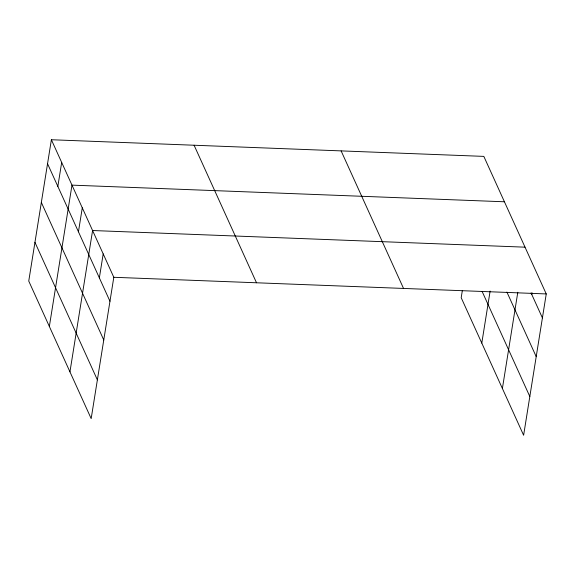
<?xml version="1.0" encoding="UTF-8"?>
<svg xmlns="http://www.w3.org/2000/svg" width="575" height="575" viewBox="0 0 575 575"><rect width="100%" height="100%" fill="white"/><g stroke="black" fill="none" stroke-linecap="round" stroke-linejoin="round"><path stroke-width="0.86" d="M51.383 139.739L28.75 281.067L91.173 418.614L113.807 277.287L51.383 139.739L483.827 156.386L546.25 293.933L523.617 435.261L461.193 297.713L462.322 290.67M57.845 186.415L61.683 162.438M49.349 326.456L71.983 185.128L504.426 201.782M78.444 231.804L82.282 207.827M69.949 371.845L92.589 230.525L525.025 247.171M99.36 277.883L103.198 253.906M481.793 343.103L490.123 291.079M502.392 388.492L517.802 292.272M531.796 294.529L532.069 292.819M113.807 277.287L546.25 293.933M531.063 292.919L542.412 317.91M506.891 292.043L536.209 356.637M482.109 291.41L529.819 396.534M341.119 150.894L403.542 288.442M194.091 145.238L256.515 282.778M47.545 163.717L109.969 301.264M41.343 202.443L103.766 339.99M34.953 242.341L97.376 379.888"/></g></svg>
